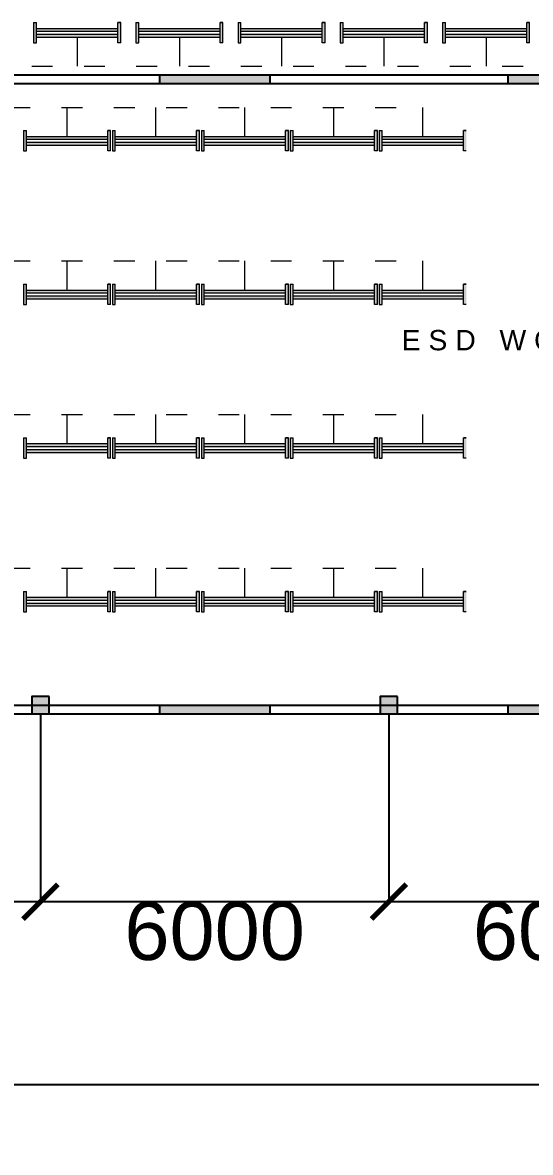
# Model space of a CAD drawing. Header units: millimetres. Extents: x 3339 to 2017737, y 4955 to 2748989.
# Drawn here: x 1446933 to 1455677, y 1231163 to 1250609 of the extents above; entities that cross this region are included whole.
import ezdxf

# ---------------------------------------------------------------- set-up
doc = ezdxf.new("R2010")
doc.units = ezdxf.units.MM
doc.header["$LTSCALE"] = 30
doc.linetypes.add('ACAD_ISO03W100', pattern=[30, 12, -18])
for name, color, linetype in [('DIM LINES', 7, 'Continuous'), ('TEXT', 7, 'Continuous'), ('window', 92, 'Continuous')]:
    doc.layers.add(name, color=color, linetype=linetype)
doc.layers.add('LIGHT LINES', color=6, linetype='ACAD_ISO03W100', lineweight=13)
doc.layers.add('LIGHTS', color=6, linetype='Continuous', lineweight=13)
doc.styles.get("Standard").update_dxf_attribs({"font": 'arial.ttf'})
doc.dimstyles.new('GREEN', dxfattribs={"dimtxt": 1000, "dimasz": 600, "dimexe": 0.18, "dimexo": 0.0625, "dimgap": 0.09, "dimtad": 2, "dimdec": 0, "dimzin": 0, "dimdsep": 46, "dimtxsty": 'Standard', "dimblk": 'ARCHTICK', "dimcen": 0.09, "dimclrd": 3, "dimclre": 3, "dimclrt": 2, "dimadec": 0, "dimazin": 0, "dimtfac": 1, "dimtdec": 0, "dimtofl": 0, "dimtmove": 0, "dimatfit": 3, "dimfxl": 1, "dimtolj": 1, "dimtzin": 0, "dimarcsym": 0})

# ---------------------------------------------------------------- blocks, each defined once
blk = doc.blocks.new('_ArchTick')
at = {"color": 0, "linetype": 'ByBlock', "const_width": 0.15}
blk.add_lwpolyline([(-0.5, -0.5), (0.5, 0.5)], dxfattribs=at)
blk = doc.blocks.new('*D854')
at = {"layer": 'Defpoints', "color": 0, "transparency": 16777216}
for p in [(1429240, 1238709), (1519240, 1238709), (1519240, 1232330)]:
    blk.add_point(p, dxfattribs=at)
at = {"layer": 'DIM LINES', "color": 3, "linetype": 'ByBlock', "lineweight": -2, "transparency": 16777216}
for p, q in [((1429240, 1238709), (1429240, 1232329)), ((1519240, 1238709), (1519240, 1232329)), ((1429240, 1232330), (1519240, 1232330))]:
    blk.add_line(p, q, dxfattribs=at)
at = {"layer": 'DIM LINES', "color": 3, "lineweight": -2, "transparency": 16777216, "xscale": 600, "yscale": 600, "zscale": 600, "rotation": 180}
blk.add_blockref('_ArchTick', (1429240, 1232330), dxfattribs=at)
at = {"layer": 'DIM LINES', "color": 3, "lineweight": -2, "transparency": 16777216, "xscale": 600, "yscale": 600, "zscale": 600}
blk.add_blockref('_ArchTick', (1519240, 1232330), dxfattribs=at)
at = {"layer": 'DIM LINES', "color": 2, "transparency": 16777216, "insert": (1474240, 1231819), "char_height": 1000, "attachment_point": 5}
blk.add_mtext('\\A1;90000', dxfattribs=at)
blk = doc.blocks.new('*D626')
at = {"layer": 'Defpoints', "color": 0, "transparency": 16777216}
for p in [(1441240, 1238709), (1447240, 1238709), (1447240, 1235479)]:
    blk.add_point(p, dxfattribs=at)
at = {"layer": 'DIM LINES', "color": 3, "linetype": 'ByBlock', "lineweight": -2, "transparency": 16777216}
for p, q in [((1441240, 1238709), (1441240, 1235479)), ((1447240, 1238709), (1447240, 1235479)), ((1441240, 1235479), (1447240, 1235479))]:
    blk.add_line(p, q, dxfattribs=at)
at = {"layer": 'DIM LINES', "color": 3, "lineweight": -2, "transparency": 16777216, "xscale": 600, "yscale": 600, "zscale": 600, "rotation": 180}
blk.add_blockref('_ArchTick', (1441240, 1235479), dxfattribs=at)
at = {"layer": 'DIM LINES', "color": 3, "lineweight": -2, "transparency": 16777216, "xscale": 600, "yscale": 600, "zscale": 600}
blk.add_blockref('_ArchTick', (1447240, 1235479), dxfattribs=at)
at = {"layer": 'DIM LINES', "color": 2, "transparency": 16777216, "insert": (1444240, 1234968), "char_height": 1000, "attachment_point": 5}
blk.add_mtext('\\A1;6000', dxfattribs=at)
blk = doc.blocks.new('*D627')
at = {"layer": 'Defpoints', "color": 0, "transparency": 16777216}
for p in [(1447240, 1238709), (1453240, 1238709), (1453240, 1235479)]:
    blk.add_point(p, dxfattribs=at)
at = {"layer": 'DIM LINES', "color": 3, "linetype": 'ByBlock', "lineweight": -2, "transparency": 16777216}
for p, q in [((1447240, 1238709), (1447240, 1235479)), ((1453240, 1238709), (1453240, 1235479)), ((1447240, 1235479), (1453240, 1235479))]:
    blk.add_line(p, q, dxfattribs=at)
at = {"layer": 'DIM LINES', "color": 3, "lineweight": -2, "transparency": 16777216, "xscale": 600, "yscale": 600, "zscale": 600, "rotation": 180}
blk.add_blockref('_ArchTick', (1447240, 1235479), dxfattribs=at)
at = {"layer": 'DIM LINES', "color": 3, "lineweight": -2, "transparency": 16777216, "xscale": 600, "yscale": 600, "zscale": 600}
blk.add_blockref('_ArchTick', (1453240, 1235479), dxfattribs=at)
at = {"layer": 'DIM LINES', "color": 2, "transparency": 16777216, "insert": (1450240, 1234968), "char_height": 1000, "attachment_point": 5}
blk.add_mtext('\\A1;6000', dxfattribs=at)
blk = doc.blocks.new('*D628')
at = {"layer": 'Defpoints', "color": 0, "transparency": 16777216}
for p in [(1453240, 1238709), (1459240, 1238709), (1459240, 1235479)]:
    blk.add_point(p, dxfattribs=at)
at = {"layer": 'DIM LINES', "color": 3, "linetype": 'ByBlock', "lineweight": -2, "transparency": 16777216}
for p, q in [((1453240, 1238709), (1453240, 1235479)), ((1459240, 1238709), (1459240, 1235479)), ((1453240, 1235479), (1459240, 1235479))]:
    blk.add_line(p, q, dxfattribs=at)
at = {"layer": 'DIM LINES', "color": 3, "lineweight": -2, "transparency": 16777216, "xscale": 600, "yscale": 600, "zscale": 600, "rotation": 180}
blk.add_blockref('_ArchTick', (1453240, 1235479), dxfattribs=at)
at = {"layer": 'DIM LINES', "color": 3, "lineweight": -2, "transparency": 16777216, "xscale": 600, "yscale": 600, "zscale": 600}
blk.add_blockref('_ArchTick', (1459240, 1235479), dxfattribs=at)
at = {"layer": 'DIM LINES', "color": 2, "transparency": 16777216, "insert": (1456240, 1234968), "char_height": 1000, "attachment_point": 5}
blk.add_mtext('\\A1;6000', dxfattribs=at)

msp = doc.modelspace()

# ---------------------------------------------------------------- hatches: boundary and pattern name
h = msp.add_hatch(color=2)
h.dxf.hatch_style = 1
h.paths.add_polyline_path([(1447390.35, 1239009.357), (1447090.35, 1239009.357), (1447090.35, 1238709.357), (1447390.35, 1238709.357)])
h = msp.add_hatch(color=2)
h.dxf.hatch_style = 1
h.paths.add_polyline_path([(1453390.35, 1239009.357), (1453090.35, 1239009.357), (1453090.35, 1238709.357), (1453390.35, 1238709.357)])
at = {"layer": 'LIGHTS'}
h = msp.add_hatch(color=256, dxfattribs=at)
h.dxf.hatch_style = 1
h.paths.add_polyline_path([(1447121.929, 1250259.357), (1447171.929, 1250259.357), (1447171.929, 1250609.357), (1447121.929, 1250609.357)])
h = msp.add_hatch(color=256, dxfattribs=at)
h.dxf.hatch_style = 1
h.paths.add_polyline_path([(1448571.929, 1250459.357), (1448571.929, 1250509.357), (1447171.929, 1250509.357), (1447171.929, 1250459.357)])
h = msp.add_hatch(color=256, dxfattribs=at)
h.dxf.hatch_style = 1
h.paths.add_polyline_path([(1448571.929, 1250259.357), (1448621.929, 1250259.357), (1448621.929, 1250609.357), (1448571.929, 1250609.357)])
h = msp.add_hatch(color=256, dxfattribs=at)
h.dxf.hatch_style = 1
h.paths.add_polyline_path([(1448882.455, 1250259.357), (1448932.455, 1250259.357), (1448932.455, 1250609.357), (1448882.455, 1250609.357)])
h = msp.add_hatch(color=256, dxfattribs=at)
h.dxf.hatch_style = 1
h.paths.add_polyline_path([(1450332.455, 1250459.357), (1450332.455, 1250509.357), (1448932.455, 1250509.357), (1448932.455, 1250459.357)])
h = msp.add_hatch(color=256, dxfattribs=at)
h.dxf.hatch_style = 1
h.paths.add_polyline_path([(1450332.455, 1250259.357), (1450382.455, 1250259.357), (1450382.455, 1250609.357), (1450332.455, 1250609.357)])
h = msp.add_hatch(color=256, dxfattribs=at)
h.dxf.hatch_style = 1
h.paths.add_polyline_path([(1450642.982, 1250259.357), (1450692.982, 1250259.357), (1450692.982, 1250609.357), (1450642.982, 1250609.357)])
h = msp.add_hatch(color=256, dxfattribs=at)
h.dxf.hatch_style = 1
h.paths.add_polyline_path([(1452092.982, 1250459.357), (1452092.982, 1250509.357), (1450692.982, 1250509.357), (1450692.982, 1250459.357)])
h = msp.add_hatch(color=256, dxfattribs=at)
h.dxf.hatch_style = 1
h.paths.add_polyline_path([(1452092.982, 1250259.357), (1452142.982, 1250259.357), (1452142.982, 1250609.357), (1452092.982, 1250609.357)])
h = msp.add_hatch(color=256, dxfattribs=at)
h.dxf.hatch_style = 1
h.paths.add_polyline_path([(1452403.508, 1250259.357), (1452453.508, 1250259.357), (1452453.508, 1250609.357), (1452403.508, 1250609.357)])
h = msp.add_hatch(color=256, dxfattribs=at)
h.dxf.hatch_style = 1
h.paths.add_polyline_path([(1453853.508, 1250459.357), (1453853.508, 1250509.357), (1452453.508, 1250509.357), (1452453.508, 1250459.357)])
h = msp.add_hatch(color=256, dxfattribs=at)
h.dxf.hatch_style = 1
h.paths.add_polyline_path([(1453853.508, 1250259.357), (1453903.508, 1250259.357), (1453903.508, 1250609.357), (1453853.508, 1250609.357)])
h = msp.add_hatch(color=256, dxfattribs=at)
h.dxf.hatch_style = 1
h.paths.add_polyline_path([(1454164.034, 1250259.357), (1454214.034, 1250259.357), (1454214.034, 1250609.357), (1454164.034, 1250609.357)])
h = msp.add_hatch(color=256, dxfattribs=at)
h.dxf.hatch_style = 1
h.paths.add_polyline_path([(1455614.034, 1250459.357), (1455614.034, 1250509.357), (1454214.034, 1250509.357), (1454214.034, 1250459.357)])
h = msp.add_hatch(color=256, dxfattribs=at)
h.dxf.hatch_style = 1
h.paths.add_polyline_path([(1455614.034, 1250259.357), (1455664.034, 1250259.357), (1455664.034, 1250609.357), (1455614.034, 1250609.357)])
h = msp.add_hatch(color=256, dxfattribs=at)
h.dxf.hatch_style = 1
h.paths.add_polyline_path([(1447171.929, 1250409.357), (1447171.929, 1250359.357), (1448571.929, 1250359.357), (1448571.929, 1250409.357)])
h = msp.add_hatch(color=256, dxfattribs=at)
h.dxf.hatch_style = 1
h.paths.add_polyline_path([(1448932.455, 1250409.357), (1448932.455, 1250359.357), (1450332.455, 1250359.357), (1450332.455, 1250409.357)])
h = msp.add_hatch(color=256, dxfattribs=at)
h.dxf.hatch_style = 1
h.paths.add_polyline_path([(1450692.982, 1250409.357), (1450692.982, 1250359.357), (1452092.982, 1250359.357), (1452092.982, 1250409.357)])
h = msp.add_hatch(color=256, dxfattribs=at)
h.dxf.hatch_style = 1
h.paths.add_polyline_path([(1452453.508, 1250409.357), (1452453.508, 1250359.357), (1453853.508, 1250359.357), (1453853.508, 1250409.357)])
h = msp.add_hatch(color=256, dxfattribs=at)
h.dxf.hatch_style = 1
h.paths.add_polyline_path([(1454214.034, 1250409.357), (1454214.034, 1250359.357), (1455614.034, 1250359.357), (1455614.034, 1250409.357)])
h = msp.add_hatch(color=256, dxfattribs=at)
h.dxf.hatch_style = 1
h.paths.add_polyline_path([(1446948.489, 1248400.544), (1446998.489, 1248400.544), (1446998.489, 1248750.544), (1446948.489, 1248750.544)])
h = msp.add_hatch(color=256, dxfattribs=at)
h.dxf.hatch_style = 1
h.paths.add_polyline_path([(1448398.489, 1248400.544), (1448448.489, 1248400.544), (1448448.489, 1248750.544), (1448398.489, 1248750.544)])
h = msp.add_hatch(color=256, dxfattribs=at)
h.dxf.hatch_style = 1
h.paths.add_polyline_path([(1448479.739, 1248400.544), (1448529.739, 1248400.544), (1448529.739, 1248750.544), (1448479.739, 1248750.544)])
h = msp.add_hatch(color=256, dxfattribs=at)
h.dxf.hatch_style = 1
h.paths.add_polyline_path([(1449929.739, 1248400.544), (1449979.739, 1248400.544), (1449979.739, 1248750.544), (1449929.739, 1248750.544)])
h = msp.add_hatch(color=256, dxfattribs=at)
h.dxf.hatch_style = 1
h.paths.add_polyline_path([(1450010.989, 1248400.544), (1450060.989, 1248400.544), (1450060.989, 1248750.544), (1450010.989, 1248750.544)])
h = msp.add_hatch(color=256, dxfattribs=at)
h.dxf.hatch_style = 1
h.paths.add_polyline_path([(1451460.989, 1248400.544), (1451510.989, 1248400.544), (1451510.989, 1248750.544), (1451460.989, 1248750.544)])
h = msp.add_hatch(color=256, dxfattribs=at)
h.dxf.hatch_style = 1
h.paths.add_polyline_path([(1451542.239, 1248400.544), (1451592.239, 1248400.544), (1451592.239, 1248750.544), (1451542.239, 1248750.544)])
h = msp.add_hatch(color=256, dxfattribs=at)
h.dxf.hatch_style = 1
h.paths.add_polyline_path([(1452992.239, 1248400.544), (1453042.239, 1248400.544), (1453042.239, 1248750.544), (1452992.239, 1248750.544)])
h = msp.add_hatch(color=256, dxfattribs=at)
h.dxf.hatch_style = 1
h.paths.add_polyline_path([(1453073.489, 1248400.544), (1453123.489, 1248400.544), (1453123.489, 1248750.544), (1453073.489, 1248750.544)])
h = msp.add_hatch(color=256, dxfattribs=at)
h.dxf.hatch_style = 1
h.paths.add_polyline_path([(1454523.489, 1248400.544), (1454573.489, 1248400.544), (1454573.489, 1248750.544), (1454523.489, 1248750.544)])
h = msp.add_hatch(color=256, dxfattribs=at)
h.dxf.hatch_style = 1
h.paths.add_polyline_path([(1448398.489, 1248600.544), (1448398.489, 1248650.544), (1446998.489, 1248650.544), (1446998.489, 1248600.544)])
h = msp.add_hatch(color=256, dxfattribs=at)
h.dxf.hatch_style = 1
h.paths.add_polyline_path([(1446998.489, 1248550.544), (1446998.489, 1248500.544), (1448398.489, 1248500.544), (1448398.489, 1248550.544)])
h = msp.add_hatch(color=256, dxfattribs=at)
h.dxf.hatch_style = 1
h.paths.add_polyline_path([(1449929.739, 1248600.544), (1449929.739, 1248650.544), (1448529.739, 1248650.544), (1448529.739, 1248600.544)])
h = msp.add_hatch(color=256, dxfattribs=at)
h.dxf.hatch_style = 1
h.paths.add_polyline_path([(1448529.739, 1248550.544), (1448529.739, 1248500.544), (1449929.739, 1248500.544), (1449929.739, 1248550.544)])
h = msp.add_hatch(color=256, dxfattribs=at)
h.dxf.hatch_style = 1
h.paths.add_polyline_path([(1451460.989, 1248600.544), (1451460.989, 1248650.544), (1450060.989, 1248650.544), (1450060.989, 1248600.544)])
h = msp.add_hatch(color=256, dxfattribs=at)
h.dxf.hatch_style = 1
h.paths.add_polyline_path([(1450060.989, 1248550.544), (1450060.989, 1248500.544), (1451460.989, 1248500.544), (1451460.989, 1248550.544)])
h = msp.add_hatch(color=256, dxfattribs=at)
h.dxf.hatch_style = 1
h.paths.add_polyline_path([(1452992.239, 1248600.544), (1452992.239, 1248650.544), (1451592.239, 1248650.544), (1451592.239, 1248600.544)])
h = msp.add_hatch(color=256, dxfattribs=at)
h.dxf.hatch_style = 1
h.paths.add_polyline_path([(1451592.239, 1248550.544), (1451592.239, 1248500.544), (1452992.239, 1248500.544), (1452992.239, 1248550.544)])
h = msp.add_hatch(color=256, dxfattribs=at)
h.dxf.hatch_style = 1
h.paths.add_polyline_path([(1454523.489, 1248600.544), (1454523.489, 1248650.544), (1453123.489, 1248650.544), (1453123.489, 1248600.544)])
h = msp.add_hatch(color=256, dxfattribs=at)
h.dxf.hatch_style = 1
h.paths.add_polyline_path([(1453123.489, 1248550.544), (1453123.489, 1248500.544), (1454523.489, 1248500.544), (1454523.489, 1248550.544)])
h = msp.add_hatch(color=256, dxfattribs=at)
h.dxf.hatch_style = 1
h.paths.add_polyline_path([(1446948.489, 1245756.259), (1446998.489, 1245756.259), (1446998.489, 1246106.259), (1446948.489, 1246106.259)])
h = msp.add_hatch(color=256, dxfattribs=at)
h.dxf.hatch_style = 1
h.paths.add_polyline_path([(1448398.489, 1245956.259), (1448398.489, 1246006.259), (1446998.489, 1246006.259), (1446998.489, 1245956.259)])
h = msp.add_hatch(color=256, dxfattribs=at)
h.dxf.hatch_style = 1
h.paths.add_polyline_path([(1448398.489, 1245756.259), (1448448.489, 1245756.259), (1448448.489, 1246106.259), (1448398.489, 1246106.259)])
h = msp.add_hatch(color=256, dxfattribs=at)
h.dxf.hatch_style = 1
h.paths.add_polyline_path([(1448479.739, 1245756.259), (1448529.739, 1245756.259), (1448529.739, 1246106.259), (1448479.739, 1246106.259)])
h = msp.add_hatch(color=256, dxfattribs=at)
h.dxf.hatch_style = 1
h.paths.add_polyline_path([(1449929.739, 1245956.259), (1449929.739, 1246006.259), (1448529.739, 1246006.259), (1448529.739, 1245956.259)])
h = msp.add_hatch(color=256, dxfattribs=at)
h.dxf.hatch_style = 1
h.paths.add_polyline_path([(1449929.739, 1245756.259), (1449979.739, 1245756.259), (1449979.739, 1246106.259), (1449929.739, 1246106.259)])
h = msp.add_hatch(color=256, dxfattribs=at)
h.dxf.hatch_style = 1
h.paths.add_polyline_path([(1450010.989, 1245756.259), (1450060.989, 1245756.259), (1450060.989, 1246106.259), (1450010.989, 1246106.259)])
h = msp.add_hatch(color=256, dxfattribs=at)
h.dxf.hatch_style = 1
h.paths.add_polyline_path([(1451460.989, 1245956.259), (1451460.989, 1246006.259), (1450060.989, 1246006.259), (1450060.989, 1245956.259)])
h = msp.add_hatch(color=256, dxfattribs=at)
h.dxf.hatch_style = 1
h.paths.add_polyline_path([(1451460.989, 1245756.259), (1451510.989, 1245756.259), (1451510.989, 1246106.259), (1451460.989, 1246106.259)])
h = msp.add_hatch(color=256, dxfattribs=at)
h.dxf.hatch_style = 1
h.paths.add_polyline_path([(1451542.239, 1245756.259), (1451592.239, 1245756.259), (1451592.239, 1246106.259), (1451542.239, 1246106.259)])
h = msp.add_hatch(color=256, dxfattribs=at)
h.dxf.hatch_style = 1
h.paths.add_polyline_path([(1452992.239, 1245956.259), (1452992.239, 1246006.259), (1451592.239, 1246006.259), (1451592.239, 1245956.259)])
h = msp.add_hatch(color=256, dxfattribs=at)
h.dxf.hatch_style = 1
h.paths.add_polyline_path([(1452992.239, 1245756.259), (1453042.239, 1245756.259), (1453042.239, 1246106.259), (1452992.239, 1246106.259)])
h = msp.add_hatch(color=256, dxfattribs=at)
h.dxf.hatch_style = 1
h.paths.add_polyline_path([(1453073.489, 1245756.259), (1453123.489, 1245756.259), (1453123.489, 1246106.259), (1453073.489, 1246106.259)])
h = msp.add_hatch(color=256, dxfattribs=at)
h.dxf.hatch_style = 1
h.paths.add_polyline_path([(1454523.489, 1245956.259), (1454523.489, 1246006.259), (1453123.489, 1246006.259), (1453123.489, 1245956.259)])
h = msp.add_hatch(color=256, dxfattribs=at)
h.dxf.hatch_style = 1
h.paths.add_polyline_path([(1454523.489, 1245756.259), (1454573.489, 1245756.259), (1454573.489, 1246106.259), (1454523.489, 1246106.259)])
h = msp.add_hatch(color=256, dxfattribs=at)
h.dxf.hatch_style = 1
h.paths.add_polyline_path([(1446998.489, 1245906.259), (1446998.489, 1245856.259), (1448398.489, 1245856.259), (1448398.489, 1245906.259)])
h = msp.add_hatch(color=256, dxfattribs=at)
h.dxf.hatch_style = 1
h.paths.add_polyline_path([(1448529.739, 1245906.259), (1448529.739, 1245856.259), (1449929.739, 1245856.259), (1449929.739, 1245906.259)])
h = msp.add_hatch(color=256, dxfattribs=at)
h.dxf.hatch_style = 1
h.paths.add_polyline_path([(1450060.989, 1245906.259), (1450060.989, 1245856.259), (1451460.989, 1245856.259), (1451460.989, 1245906.259)])
h = msp.add_hatch(color=256, dxfattribs=at)
h.dxf.hatch_style = 1
h.paths.add_polyline_path([(1451592.239, 1245906.259), (1451592.239, 1245856.259), (1452992.239, 1245856.259), (1452992.239, 1245906.259)])
h = msp.add_hatch(color=256, dxfattribs=at)
h.dxf.hatch_style = 1
h.paths.add_polyline_path([(1453123.489, 1245906.259), (1453123.489, 1245856.259), (1454523.489, 1245856.259), (1454523.489, 1245906.259)])
h = msp.add_hatch(color=256, dxfattribs=at)
h.dxf.hatch_style = 1
h.paths.add_polyline_path([(1446948.489, 1243111.975), (1446998.489, 1243111.975), (1446998.489, 1243461.975), (1446948.489, 1243461.975)])
h = msp.add_hatch(color=256, dxfattribs=at)
h.dxf.hatch_style = 1
h.paths.add_polyline_path([(1448398.489, 1243111.975), (1448448.489, 1243111.975), (1448448.489, 1243461.975), (1448398.489, 1243461.975)])
h = msp.add_hatch(color=256, dxfattribs=at)
h.dxf.hatch_style = 1
h.paths.add_polyline_path([(1448479.739, 1243111.975), (1448529.739, 1243111.975), (1448529.739, 1243461.975), (1448479.739, 1243461.975)])
h = msp.add_hatch(color=256, dxfattribs=at)
h.dxf.hatch_style = 1
h.paths.add_polyline_path([(1449929.739, 1243111.975), (1449979.739, 1243111.975), (1449979.739, 1243461.975), (1449929.739, 1243461.975)])
h = msp.add_hatch(color=256, dxfattribs=at)
h.dxf.hatch_style = 1
h.paths.add_polyline_path([(1450010.989, 1243111.975), (1450060.989, 1243111.975), (1450060.989, 1243461.975), (1450010.989, 1243461.975)])
h = msp.add_hatch(color=256, dxfattribs=at)
h.dxf.hatch_style = 1
h.paths.add_polyline_path([(1451460.989, 1243111.975), (1451510.989, 1243111.975), (1451510.989, 1243461.975), (1451460.989, 1243461.975)])
h = msp.add_hatch(color=256, dxfattribs=at)
h.dxf.hatch_style = 1
h.paths.add_polyline_path([(1451542.239, 1243111.975), (1451592.239, 1243111.975), (1451592.239, 1243461.975), (1451542.239, 1243461.975)])
h = msp.add_hatch(color=256, dxfattribs=at)
h.dxf.hatch_style = 1
h.paths.add_polyline_path([(1452992.239, 1243111.975), (1453042.239, 1243111.975), (1453042.239, 1243461.975), (1452992.239, 1243461.975)])
h = msp.add_hatch(color=256, dxfattribs=at)
h.dxf.hatch_style = 1
h.paths.add_polyline_path([(1453073.489, 1243111.975), (1453123.489, 1243111.975), (1453123.489, 1243461.975), (1453073.489, 1243461.975)])
h = msp.add_hatch(color=256, dxfattribs=at)
h.dxf.hatch_style = 1
h.paths.add_polyline_path([(1454523.489, 1243111.975), (1454573.489, 1243111.975), (1454573.489, 1243461.975), (1454523.489, 1243461.975)])
h = msp.add_hatch(color=256, dxfattribs=at)
h.dxf.hatch_style = 1
h.paths.add_polyline_path([(1448398.489, 1243311.975), (1448398.489, 1243361.975), (1446998.489, 1243361.975), (1446998.489, 1243311.975)])
h = msp.add_hatch(color=256, dxfattribs=at)
h.dxf.hatch_style = 1
h.paths.add_polyline_path([(1446998.489, 1243261.975), (1446998.489, 1243211.975), (1448398.489, 1243211.975), (1448398.489, 1243261.975)])
h = msp.add_hatch(color=256, dxfattribs=at)
h.dxf.hatch_style = 1
h.paths.add_polyline_path([(1449929.739, 1243311.975), (1449929.739, 1243361.975), (1448529.739, 1243361.975), (1448529.739, 1243311.975)])
h = msp.add_hatch(color=256, dxfattribs=at)
h.dxf.hatch_style = 1
h.paths.add_polyline_path([(1448529.739, 1243261.975), (1448529.739, 1243211.975), (1449929.739, 1243211.975), (1449929.739, 1243261.975)])
h = msp.add_hatch(color=256, dxfattribs=at)
h.dxf.hatch_style = 1
h.paths.add_polyline_path([(1451460.989, 1243311.975), (1451460.989, 1243361.975), (1450060.989, 1243361.975), (1450060.989, 1243311.975)])
h = msp.add_hatch(color=256, dxfattribs=at)
h.dxf.hatch_style = 1
h.paths.add_polyline_path([(1450060.989, 1243261.975), (1450060.989, 1243211.975), (1451460.989, 1243211.975), (1451460.989, 1243261.975)])
h = msp.add_hatch(color=256, dxfattribs=at)
h.dxf.hatch_style = 1
h.paths.add_polyline_path([(1452992.239, 1243311.975), (1452992.239, 1243361.975), (1451592.239, 1243361.975), (1451592.239, 1243311.975)])
h = msp.add_hatch(color=256, dxfattribs=at)
h.dxf.hatch_style = 1
h.paths.add_polyline_path([(1451592.239, 1243261.975), (1451592.239, 1243211.975), (1452992.239, 1243211.975), (1452992.239, 1243261.975)])
h = msp.add_hatch(color=256, dxfattribs=at)
h.dxf.hatch_style = 1
h.paths.add_polyline_path([(1454523.489, 1243311.975), (1454523.489, 1243361.975), (1453123.489, 1243361.975), (1453123.489, 1243311.975)])
h = msp.add_hatch(color=256, dxfattribs=at)
h.dxf.hatch_style = 1
h.paths.add_polyline_path([(1453123.489, 1243261.975), (1453123.489, 1243211.975), (1454523.489, 1243211.975), (1454523.489, 1243261.975)])
h = msp.add_hatch(color=256, dxfattribs=at)
h.dxf.hatch_style = 1
h.paths.add_polyline_path([(1446948.489, 1240467.691), (1446998.489, 1240467.691), (1446998.489, 1240817.691), (1446948.489, 1240817.691)])
h = msp.add_hatch(color=256, dxfattribs=at)
h.dxf.hatch_style = 1
h.paths.add_polyline_path([(1448398.489, 1240667.691), (1448398.489, 1240717.691), (1446998.489, 1240717.691), (1446998.489, 1240667.691)])
h = msp.add_hatch(color=256, dxfattribs=at)
h.dxf.hatch_style = 1
h.paths.add_polyline_path([(1448398.489, 1240467.691), (1448448.489, 1240467.691), (1448448.489, 1240817.691), (1448398.489, 1240817.691)])
h = msp.add_hatch(color=256, dxfattribs=at)
h.dxf.hatch_style = 1
h.paths.add_polyline_path([(1448479.739, 1240467.691), (1448529.739, 1240467.691), (1448529.739, 1240817.691), (1448479.739, 1240817.691)])
h = msp.add_hatch(color=256, dxfattribs=at)
h.dxf.hatch_style = 1
h.paths.add_polyline_path([(1449929.739, 1240667.691), (1449929.739, 1240717.691), (1448529.739, 1240717.691), (1448529.739, 1240667.691)])
h = msp.add_hatch(color=256, dxfattribs=at)
h.dxf.hatch_style = 1
h.paths.add_polyline_path([(1449929.739, 1240467.691), (1449979.739, 1240467.691), (1449979.739, 1240817.691), (1449929.739, 1240817.691)])
h = msp.add_hatch(color=256, dxfattribs=at)
h.dxf.hatch_style = 1
h.paths.add_polyline_path([(1450010.989, 1240467.691), (1450060.989, 1240467.691), (1450060.989, 1240817.691), (1450010.989, 1240817.691)])
h = msp.add_hatch(color=256, dxfattribs=at)
h.dxf.hatch_style = 1
h.paths.add_polyline_path([(1451460.989, 1240667.691), (1451460.989, 1240717.691), (1450060.989, 1240717.691), (1450060.989, 1240667.691)])
h = msp.add_hatch(color=256, dxfattribs=at)
h.dxf.hatch_style = 1
h.paths.add_polyline_path([(1451460.989, 1240467.691), (1451510.989, 1240467.691), (1451510.989, 1240817.691), (1451460.989, 1240817.691)])
h = msp.add_hatch(color=256, dxfattribs=at)
h.dxf.hatch_style = 1
h.paths.add_polyline_path([(1451542.239, 1240467.691), (1451592.239, 1240467.691), (1451592.239, 1240817.691), (1451542.239, 1240817.691)])
h = msp.add_hatch(color=256, dxfattribs=at)
h.dxf.hatch_style = 1
h.paths.add_polyline_path([(1452992.239, 1240667.691), (1452992.239, 1240717.691), (1451592.239, 1240717.691), (1451592.239, 1240667.691)])
h = msp.add_hatch(color=256, dxfattribs=at)
h.dxf.hatch_style = 1
h.paths.add_polyline_path([(1452992.239, 1240467.691), (1453042.239, 1240467.691), (1453042.239, 1240817.691), (1452992.239, 1240817.691)])
h = msp.add_hatch(color=256, dxfattribs=at)
h.dxf.hatch_style = 1
h.paths.add_polyline_path([(1453073.489, 1240467.691), (1453123.489, 1240467.691), (1453123.489, 1240817.691), (1453073.489, 1240817.691)])
h = msp.add_hatch(color=256, dxfattribs=at)
h.dxf.hatch_style = 1
h.paths.add_polyline_path([(1454523.489, 1240667.691), (1454523.489, 1240717.691), (1453123.489, 1240717.691), (1453123.489, 1240667.691)])
h = msp.add_hatch(color=256, dxfattribs=at)
h.dxf.hatch_style = 1
h.paths.add_polyline_path([(1454523.489, 1240467.691), (1454573.489, 1240467.691), (1454573.489, 1240817.691), (1454523.489, 1240817.691)])
h = msp.add_hatch(color=256, dxfattribs=at)
h.dxf.hatch_style = 1
h.paths.add_polyline_path([(1446998.489, 1240617.691), (1446998.489, 1240567.691), (1448398.489, 1240567.691), (1448398.489, 1240617.691)])
h = msp.add_hatch(color=256, dxfattribs=at)
h.dxf.hatch_style = 1
h.paths.add_polyline_path([(1448529.739, 1240617.691), (1448529.739, 1240567.691), (1449929.739, 1240567.691), (1449929.739, 1240617.691)])
h = msp.add_hatch(color=256, dxfattribs=at)
h.dxf.hatch_style = 1
h.paths.add_polyline_path([(1450060.989, 1240617.691), (1450060.989, 1240567.691), (1451460.989, 1240567.691), (1451460.989, 1240617.691)])
h = msp.add_hatch(color=256, dxfattribs=at)
h.dxf.hatch_style = 1
h.paths.add_polyline_path([(1451592.239, 1240617.691), (1451592.239, 1240567.691), (1452992.239, 1240567.691), (1452992.239, 1240617.691)])
h = msp.add_hatch(color=256, dxfattribs=at)
h.dxf.hatch_style = 1
h.paths.add_polyline_path([(1453123.489, 1240617.691), (1453123.489, 1240567.691), (1454523.489, 1240567.691), (1454523.489, 1240617.691)])
at = {"layer": 'window'}
h = msp.add_hatch(color=256, dxfattribs=at)
h.dxf.hatch_style = 1
h.paths.add_polyline_path([(1433190.35, 1238859.357), (1431290.35, 1238859.357), (1431290.35, 1238709.357), (1433190.35, 1238709.357)])
h.paths.add_polyline_path([(1439190.35, 1238859.357), (1437290.35, 1238859.357), (1437290.35, 1238709.357), (1438240.35, 1238709.357), (1439190.35, 1238709.357)])
h.paths.add_polyline_path([(1445190.35, 1238859.357), (1443290.35, 1238859.357), (1443290.35, 1238709.357), (1445190.35, 1238709.357)])
h.paths.add_polyline_path([(1451190.35, 1238859.357), (1449290.35, 1238859.357), (1449290.35, 1238709.357), (1451190.35, 1238709.357)])
h.paths.add_polyline_path([(1457190.35, 1238859.357), (1455290.35, 1238859.357), (1455290.35, 1238709.357), (1457190.35, 1238709.357)])
h.paths.add_polyline_path([(1463690.35, 1238859.357), (1461790.35, 1238859.357), (1461790.35, 1238709.357), (1463690.35, 1238709.357)])
h.paths.add_polyline_path([(1469390.35, 1238859.357), (1468290.35, 1238859.357), (1468290.35, 1238709.357), (1469390.35, 1238709.357)])
h.paths.add_polyline_path([(1469640.35, 1249709.357), (1468290.35, 1249709.357), (1468290.35, 1249559.357), (1469640.35, 1249559.357)])
h.paths.add_polyline_path([(1463690.35, 1249709.357), (1461790.35, 1249709.357), (1461790.35, 1249559.357), (1463690.35, 1249559.357)])
h.paths.add_polyline_path([(1457190.35, 1249709.357), (1455290.35, 1249709.357), (1455290.35, 1249559.357), (1457190.35, 1249559.357)])
h.paths.add_polyline_path([(1451190.35, 1249709.357), (1449290.35, 1249709.357), (1449290.35, 1249559.357), (1451190.35, 1249559.357)])
h.paths.add_polyline_path([(1445190.35, 1249709.357), (1443290.35, 1249709.357), (1443290.35, 1249559.357), (1445190.35, 1249559.357)])
h.paths.add_polyline_path([(1437835.081, 1249709.357), (1435390.35, 1249709.357), (1435390.35, 1249559.357), (1437835.081, 1249559.357)])

# ---------------------------------------------------------------- linework, layer by layer
at = {"color": 0}
for p, q in [((1442990.35, 1249709.357), (1469740.35, 1249709.357)), ((1442961.85, 1249559.357), (1469640.35, 1249559.357)), ((1441390.35, 1238859.357), (1469590.35, 1238859.357)), ((1429240.35, 1238709.357), (1469740.35, 1238709.357))]:
    msp.add_line(p, q, dxfattribs=at)
for p, q in [((1453390.35, 1238859.357), (1459090.35, 1238859.357)), ((1429240.35, 1238709.357), (1469740.35, 1238709.357))]:
    msp.add_line(p, q)
for points in [[(1447390.35, 1239009.357), (1447090.35, 1239009.357), (1447090.35, 1238709.357), (1447390.35, 1238709.357), (1447390.35, 1239009.357)], [(1453390.35, 1239009.357), (1453090.35, 1239009.357), (1453090.35, 1238709.357), (1453390.35, 1238709.357), (1453390.35, 1239009.357)]]:
    msp.add_lwpolyline(points, close=True)
at = {"layer": 'LIGHT LINES'}
for p, q in [((1442590.35, 1249859.357), (1470758.771, 1249859.357)), ((1443104.739, 1249150.544), (1453823.489, 1249150.544)), ((1443104.739, 1246506.259), (1453823.489, 1246506.259)), ((1443104.739, 1243861.975), (1453823.489, 1243861.975)), ((1443104.739, 1241217.691), (1453823.489, 1241217.691))]:
    msp.add_line(p, q, dxfattribs=at)
at = {"layer": 'LIGHTS'}
for p, q in [((1447121.929, 1250609.357), (1447121.929, 1250259.357)), ((1447121.929, 1250609.357), (1447171.929, 1250609.357)), ((1447121.929, 1250609.357), (1447171.929, 1250609.357)), ((1447171.929, 1250259.357), (1447171.929, 1250609.357)), ((1447171.929, 1250509.357), (1448571.929, 1250509.357)), ((1447171.929, 1250459.357), (1448571.929, 1250459.357)), ((1448621.929, 1250609.357), (1448571.929, 1250609.357)), ((1448571.929, 1250259.357), (1448571.929, 1250609.357)), ((1448571.929, 1250609.357), (1448621.929, 1250609.357)), ((1448621.929, 1250259.357), (1448621.929, 1250609.357)), ((1448882.455, 1250609.357), (1448882.455, 1250259.357)), ((1448882.455, 1250609.357), (1448932.455, 1250609.357)), ((1448882.455, 1250609.357), (1448932.455, 1250609.357)), ((1448932.455, 1250259.357), (1448932.455, 1250609.357)), ((1448932.455, 1250509.357), (1450332.455, 1250509.357)), ((1448932.455, 1250459.357), (1450332.455, 1250459.357)), ((1450382.455, 1250609.357), (1450332.455, 1250609.357)), ((1450332.455, 1250259.357), (1450332.455, 1250609.357)), ((1450332.455, 1250609.357), (1450382.455, 1250609.357)), ((1450382.455, 1250259.357), (1450382.455, 1250609.357)), ((1450642.982, 1250609.357), (1450642.982, 1250259.357)), ((1450642.982, 1250609.357), (1450692.982, 1250609.357)), ((1450642.982, 1250609.357), (1450692.982, 1250609.357)), ((1450692.982, 1250259.357), (1450692.982, 1250609.357)), ((1450692.982, 1250509.357), (1452092.982, 1250509.357)), ((1450692.982, 1250459.357), (1452092.982, 1250459.357)), ((1452142.982, 1250609.357), (1452092.982, 1250609.357)), ((1452092.982, 1250259.357), (1452092.982, 1250609.357)), ((1452092.982, 1250609.357), (1452142.982, 1250609.357)), ((1452142.982, 1250259.357), (1452142.982, 1250609.357)), ((1452403.508, 1250609.357), (1452403.508, 1250259.357)), ((1452403.508, 1250609.357), (1452453.508, 1250609.357)), ((1452403.508, 1250609.357), (1452453.508, 1250609.357)), ((1452453.508, 1250259.357), (1452453.508, 1250609.357)), ((1452453.508, 1250509.357), (1453853.508, 1250509.357)), ((1452453.508, 1250459.357), (1453853.508, 1250459.357)), ((1453903.508, 1250609.357), (1453853.508, 1250609.357)), ((1453853.508, 1250259.357), (1453853.508, 1250609.357)), ((1453853.508, 1250609.357), (1453903.508, 1250609.357)), ((1453903.508, 1250259.357), (1453903.508, 1250609.357)), ((1454164.034, 1250609.357), (1454164.034, 1250259.357)), ((1454164.034, 1250609.357), (1454214.034, 1250609.357)), ((1454164.034, 1250609.357), (1454214.034, 1250609.357)), ((1454214.034, 1250259.357), (1454214.034, 1250609.357)), ((1454214.034, 1250509.357), (1455614.034, 1250509.357)), ((1454214.034, 1250459.357), (1455614.034, 1250459.357)), ((1455664.034, 1250609.357), (1455614.034, 1250609.357)), ((1455614.034, 1250259.357), (1455614.034, 1250609.357)), ((1455614.034, 1250609.357), (1455664.034, 1250609.357)), ((1455664.034, 1250259.357), (1455664.034, 1250609.357)), ((1447121.929, 1250259.357), (1447171.929, 1250259.357)), ((1447171.929, 1250409.357), (1448571.929, 1250409.357)), ((1447171.929, 1250359.357), (1448571.929, 1250359.357)), ((1447871.929, 1250359.357), (1447871.929, 1249859.357)), ((1448621.929, 1250259.357), (1448571.929, 1250259.357)), ((1448882.455, 1250259.357), (1448932.455, 1250259.357)), ((1448932.455, 1250409.357), (1450332.455, 1250409.357)), ((1448932.455, 1250359.357), (1450332.455, 1250359.357)), ((1449632.455, 1250359.357), (1449632.455, 1249859.357)), ((1450382.455, 1250259.357), (1450332.455, 1250259.357)), ((1450642.982, 1250259.357), (1450692.982, 1250259.357)), ((1450692.982, 1250409.357), (1452092.982, 1250409.357)), ((1450692.982, 1250359.357), (1452092.982, 1250359.357)), ((1451392.982, 1250359.357), (1451392.982, 1249859.357)), ((1452142.982, 1250259.357), (1452092.982, 1250259.357)), ((1452403.508, 1250259.357), (1452453.508, 1250259.357)), ((1452453.508, 1250409.357), (1453853.508, 1250409.357)), ((1452453.508, 1250359.357), (1453853.508, 1250359.357)), ((1453153.508, 1250359.357), (1453153.508, 1249859.357)), ((1453903.508, 1250259.357), (1453853.508, 1250259.357)), ((1454164.034, 1250259.357), (1454214.034, 1250259.357)), ((1454214.034, 1250409.357), (1455614.034, 1250409.357)), ((1454214.034, 1250359.357), (1455614.034, 1250359.357)), ((1454914.034, 1250359.357), (1454914.034, 1249859.357)), ((1455664.034, 1250259.357), (1455614.034, 1250259.357)), ((1447698.489, 1248650.544), (1447698.489, 1249150.544)), ((1449229.739, 1248650.544), (1449229.739, 1249150.544)), ((1450760.989, 1248650.544), (1450760.989, 1249150.544)), ((1452292.239, 1248650.544), (1452292.239, 1249150.544)), ((1453823.489, 1248650.544), (1453823.489, 1249150.544)), ((1446948.489, 1248750.544), (1446948.489, 1248400.544)), ((1446948.489, 1248750.544), (1446998.489, 1248750.544)), ((1446948.489, 1248750.544), (1446998.489, 1248750.544)), ((1446998.489, 1248400.544), (1446998.489, 1248750.544)), ((1448448.489, 1248750.544), (1448398.489, 1248750.544)), ((1448398.489, 1248400.544), (1448398.489, 1248750.544)), ((1448398.489, 1248750.544), (1448448.489, 1248750.544)), ((1448448.489, 1248400.544), (1448448.489, 1248750.544)), ((1448479.739, 1248750.544), (1448479.739, 1248400.544)), ((1448479.739, 1248750.544), (1448529.739, 1248750.544)), ((1448479.739, 1248750.544), (1448529.739, 1248750.544)), ((1448529.739, 1248400.544), (1448529.739, 1248750.544)), ((1449979.739, 1248750.544), (1449929.739, 1248750.544)), ((1449929.739, 1248400.544), (1449929.739, 1248750.544)), ((1449929.739, 1248750.544), (1449979.739, 1248750.544)), ((1449979.739, 1248400.544), (1449979.739, 1248750.544)), ((1450010.989, 1248750.544), (1450010.989, 1248400.544)), ((1450010.989, 1248750.544), (1450060.989, 1248750.544)), ((1450010.989, 1248750.544), (1450060.989, 1248750.544)), ((1450060.989, 1248400.544), (1450060.989, 1248750.544)), ((1451510.989, 1248750.544), (1451460.989, 1248750.544)), ((1451460.989, 1248400.544), (1451460.989, 1248750.544)), ((1451460.989, 1248750.544), (1451510.989, 1248750.544)), ((1451510.989, 1248400.544), (1451510.989, 1248750.544)), ((1451542.239, 1248750.544), (1451542.239, 1248400.544)), ((1451542.239, 1248750.544), (1451592.239, 1248750.544)), ((1451542.239, 1248750.544), (1451592.239, 1248750.544)), ((1451592.239, 1248400.544), (1451592.239, 1248750.544)), ((1453042.239, 1248750.544), (1452992.239, 1248750.544)), ((1452992.239, 1248400.544), (1452992.239, 1248750.544)), ((1452992.239, 1248750.544), (1453042.239, 1248750.544)), ((1453042.239, 1248400.544), (1453042.239, 1248750.544)), ((1453073.489, 1248750.544), (1453073.489, 1248400.544)), ((1453073.489, 1248750.544), (1453123.489, 1248750.544)), ((1453073.489, 1248750.544), (1453123.489, 1248750.544)), ((1453123.489, 1248400.544), (1453123.489, 1248750.544)), ((1454573.489, 1248750.544), (1454523.489, 1248750.544)), ((1454523.489, 1248400.544), (1454523.489, 1248750.544)), ((1454523.489, 1248750.544), (1454573.489, 1248750.544)), ((1446998.489, 1248650.544), (1448398.489, 1248650.544)), ((1446998.489, 1248600.544), (1448398.489, 1248600.544)), ((1446998.489, 1248550.544), (1448398.489, 1248550.544)), ((1446998.489, 1248500.544), (1448398.489, 1248500.544)), ((1448529.739, 1248650.544), (1449929.739, 1248650.544)), ((1448529.739, 1248600.544), (1449929.739, 1248600.544)), ((1448529.739, 1248550.544), (1449929.739, 1248550.544)), ((1448529.739, 1248500.544), (1449929.739, 1248500.544)), ((1450060.989, 1248650.544), (1451460.989, 1248650.544)), ((1450060.989, 1248600.544), (1451460.989, 1248600.544)), ((1450060.989, 1248550.544), (1451460.989, 1248550.544)), ((1450060.989, 1248500.544), (1451460.989, 1248500.544)), ((1451592.239, 1248650.544), (1452992.239, 1248650.544)), ((1451592.239, 1248600.544), (1452992.239, 1248600.544)), ((1451592.239, 1248550.544), (1452992.239, 1248550.544)), ((1451592.239, 1248500.544), (1452992.239, 1248500.544)), ((1453123.489, 1248650.544), (1454523.489, 1248650.544)), ((1453123.489, 1248600.544), (1454523.489, 1248600.544)), ((1453123.489, 1248550.544), (1454523.489, 1248550.544)), ((1453123.489, 1248500.544), (1454523.489, 1248500.544)), ((1446948.489, 1248400.544), (1446998.489, 1248400.544)), ((1448448.489, 1248400.544), (1448398.489, 1248400.544)), ((1448479.739, 1248400.544), (1448529.739, 1248400.544)), ((1449979.739, 1248400.544), (1449929.739, 1248400.544)), ((1450010.989, 1248400.544), (1450060.989, 1248400.544)), ((1451510.989, 1248400.544), (1451460.989, 1248400.544)), ((1451542.239, 1248400.544), (1451592.239, 1248400.544)), ((1453042.239, 1248400.544), (1452992.239, 1248400.544)), ((1453073.489, 1248400.544), (1453123.489, 1248400.544)), ((1454573.489, 1248400.544), (1454523.489, 1248400.544)), ((1447698.489, 1246006.259), (1447698.489, 1246506.259)), ((1449229.739, 1246006.259), (1449229.739, 1246506.259)), ((1450760.989, 1246006.259), (1450760.989, 1246506.259)), ((1452292.239, 1246006.259), (1452292.239, 1246506.259)), ((1453823.489, 1246006.259), (1453823.489, 1246506.259)), ((1446948.489, 1246106.259), (1446948.489, 1245756.259)), ((1446948.489, 1246106.259), (1446998.489, 1246106.259)), ((1446948.489, 1246106.259), (1446998.489, 1246106.259)), ((1446998.489, 1245756.259), (1446998.489, 1246106.259)), ((1446998.489, 1246006.259), (1448398.489, 1246006.259)), ((1446998.489, 1245956.259), (1448398.489, 1245956.259)), ((1448448.489, 1246106.259), (1448398.489, 1246106.259)), ((1448398.489, 1245756.259), (1448398.489, 1246106.259)), ((1448398.489, 1246106.259), (1448448.489, 1246106.259)), ((1448448.489, 1245756.259), (1448448.489, 1246106.259)), ((1448479.739, 1246106.259), (1448479.739, 1245756.259)), ((1448479.739, 1246106.259), (1448529.739, 1246106.259)), ((1448479.739, 1246106.259), (1448529.739, 1246106.259)), ((1448529.739, 1245756.259), (1448529.739, 1246106.259)), ((1448529.739, 1246006.259), (1449929.739, 1246006.259)), ((1448529.739, 1245956.259), (1449929.739, 1245956.259)), ((1449979.739, 1246106.259), (1449929.739, 1246106.259)), ((1449929.739, 1245756.259), (1449929.739, 1246106.259)), ((1449929.739, 1246106.259), (1449979.739, 1246106.259)), ((1449979.739, 1245756.259), (1449979.739, 1246106.259)), ((1450010.989, 1246106.259), (1450010.989, 1245756.259)), ((1450010.989, 1246106.259), (1450060.989, 1246106.259)), ((1450010.989, 1246106.259), (1450060.989, 1246106.259)), ((1450060.989, 1245756.259), (1450060.989, 1246106.259)), ((1450060.989, 1246006.259), (1451460.989, 1246006.259)), ((1450060.989, 1245956.259), (1451460.989, 1245956.259)), ((1451510.989, 1246106.259), (1451460.989, 1246106.259)), ((1451460.989, 1245756.259), (1451460.989, 1246106.259)), ((1451460.989, 1246106.259), (1451510.989, 1246106.259)), ((1451510.989, 1245756.259), (1451510.989, 1246106.259)), ((1451542.239, 1246106.259), (1451542.239, 1245756.259)), ((1451542.239, 1246106.259), (1451592.239, 1246106.259)), ((1451542.239, 1246106.259), (1451592.239, 1246106.259)), ((1451592.239, 1245756.259), (1451592.239, 1246106.259)), ((1451592.239, 1246006.259), (1452992.239, 1246006.259)), ((1451592.239, 1245956.259), (1452992.239, 1245956.259)), ((1453042.239, 1246106.259), (1452992.239, 1246106.259)), ((1452992.239, 1245756.259), (1452992.239, 1246106.259)), ((1452992.239, 1246106.259), (1453042.239, 1246106.259)), ((1453042.239, 1245756.259), (1453042.239, 1246106.259)), ((1453073.489, 1246106.259), (1453073.489, 1245756.259)), ((1453073.489, 1246106.259), (1453123.489, 1246106.259)), ((1453073.489, 1246106.259), (1453123.489, 1246106.259)), ((1453123.489, 1245756.259), (1453123.489, 1246106.259)), ((1453123.489, 1246006.259), (1454523.489, 1246006.259)), ((1453123.489, 1245956.259), (1454523.489, 1245956.259)), ((1454573.489, 1246106.259), (1454523.489, 1246106.259)), ((1454523.489, 1245756.259), (1454523.489, 1246106.259)), ((1454523.489, 1246106.259), (1454573.489, 1246106.259)), ((1446948.489, 1245756.259), (1446998.489, 1245756.259)), ((1446998.489, 1245906.259), (1448398.489, 1245906.259)), ((1446998.489, 1245856.259), (1448398.489, 1245856.259)), ((1448448.489, 1245756.259), (1448398.489, 1245756.259)), ((1448479.739, 1245756.259), (1448529.739, 1245756.259)), ((1448529.739, 1245906.259), (1449929.739, 1245906.259)), ((1448529.739, 1245856.259), (1449929.739, 1245856.259)), ((1449979.739, 1245756.259), (1449929.739, 1245756.259)), ((1450010.989, 1245756.259), (1450060.989, 1245756.259)), ((1450060.989, 1245906.259), (1451460.989, 1245906.259)), ((1450060.989, 1245856.259), (1451460.989, 1245856.259)), ((1451510.989, 1245756.259), (1451460.989, 1245756.259)), ((1451542.239, 1245756.259), (1451592.239, 1245756.259)), ((1451592.239, 1245906.259), (1452992.239, 1245906.259)), ((1451592.239, 1245856.259), (1452992.239, 1245856.259)), ((1453042.239, 1245756.259), (1452992.239, 1245756.259)), ((1453073.489, 1245756.259), (1453123.489, 1245756.259)), ((1453123.489, 1245906.259), (1454523.489, 1245906.259)), ((1453123.489, 1245856.259), (1454523.489, 1245856.259)), ((1454573.489, 1245756.259), (1454523.489, 1245756.259)), ((1447698.489, 1243361.975), (1447698.489, 1243861.975)), ((1449229.739, 1243361.975), (1449229.739, 1243861.975)), ((1450760.989, 1243361.975), (1450760.989, 1243861.975)), ((1452292.239, 1243361.975), (1452292.239, 1243861.975)), ((1453823.489, 1243361.975), (1453823.489, 1243861.975)), ((1446948.489, 1243461.975), (1446948.489, 1243111.975)), ((1446948.489, 1243461.975), (1446998.489, 1243461.975)), ((1446948.489, 1243461.975), (1446998.489, 1243461.975)), ((1446998.489, 1243111.975), (1446998.489, 1243461.975)), ((1448448.489, 1243461.975), (1448398.489, 1243461.975)), ((1448398.489, 1243111.975), (1448398.489, 1243461.975)), ((1448398.489, 1243461.975), (1448448.489, 1243461.975)), ((1448448.489, 1243111.975), (1448448.489, 1243461.975)), ((1448479.739, 1243461.975), (1448479.739, 1243111.975)), ((1448479.739, 1243461.975), (1448529.739, 1243461.975)), ((1448479.739, 1243461.975), (1448529.739, 1243461.975)), ((1448529.739, 1243111.975), (1448529.739, 1243461.975)), ((1449979.739, 1243461.975), (1449929.739, 1243461.975)), ((1449929.739, 1243111.975), (1449929.739, 1243461.975)), ((1449929.739, 1243461.975), (1449979.739, 1243461.975)), ((1449979.739, 1243111.975), (1449979.739, 1243461.975)), ((1450010.989, 1243461.975), (1450010.989, 1243111.975)), ((1450010.989, 1243461.975), (1450060.989, 1243461.975)), ((1450010.989, 1243461.975), (1450060.989, 1243461.975)), ((1450060.989, 1243111.975), (1450060.989, 1243461.975)), ((1451510.989, 1243461.975), (1451460.989, 1243461.975)), ((1451460.989, 1243111.975), (1451460.989, 1243461.975)), ((1451460.989, 1243461.975), (1451510.989, 1243461.975)), ((1451510.989, 1243111.975), (1451510.989, 1243461.975)), ((1451542.239, 1243461.975), (1451542.239, 1243111.975)), ((1451542.239, 1243461.975), (1451592.239, 1243461.975)), ((1451542.239, 1243461.975), (1451592.239, 1243461.975)), ((1451592.239, 1243111.975), (1451592.239, 1243461.975)), ((1453042.239, 1243461.975), (1452992.239, 1243461.975)), ((1452992.239, 1243111.975), (1452992.239, 1243461.975)), ((1452992.239, 1243461.975), (1453042.239, 1243461.975)), ((1453042.239, 1243111.975), (1453042.239, 1243461.975)), ((1453073.489, 1243461.975), (1453073.489, 1243111.975)), ((1453073.489, 1243461.975), (1453123.489, 1243461.975)), ((1453073.489, 1243461.975), (1453123.489, 1243461.975)), ((1453123.489, 1243111.975), (1453123.489, 1243461.975)), ((1454573.489, 1243461.975), (1454523.489, 1243461.975)), ((1454523.489, 1243111.975), (1454523.489, 1243461.975)), ((1454523.489, 1243461.975), (1454573.489, 1243461.975)), ((1446998.489, 1243361.975), (1448398.489, 1243361.975)), ((1446998.489, 1243311.975), (1448398.489, 1243311.975)), ((1446998.489, 1243261.975), (1448398.489, 1243261.975)), ((1448529.739, 1243361.975), (1449929.739, 1243361.975)), ((1448529.739, 1243311.975), (1449929.739, 1243311.975)), ((1448529.739, 1243261.975), (1449929.739, 1243261.975)), ((1450060.989, 1243361.975), (1451460.989, 1243361.975)), ((1450060.989, 1243311.975), (1451460.989, 1243311.975)), ((1450060.989, 1243261.975), (1451460.989, 1243261.975)), ((1451592.239, 1243361.975), (1452992.239, 1243361.975)), ((1451592.239, 1243311.975), (1452992.239, 1243311.975)), ((1451592.239, 1243261.975), (1452992.239, 1243261.975)), ((1453123.489, 1243361.975), (1454523.489, 1243361.975)), ((1453123.489, 1243311.975), (1454523.489, 1243311.975)), ((1453123.489, 1243261.975), (1454523.489, 1243261.975)), ((1446948.489, 1243111.975), (1446998.489, 1243111.975)), ((1446998.489, 1243211.975), (1448398.489, 1243211.975)), ((1448448.489, 1243111.975), (1448398.489, 1243111.975)), ((1448479.739, 1243111.975), (1448529.739, 1243111.975)), ((1448529.739, 1243211.975), (1449929.739, 1243211.975)), ((1449979.739, 1243111.975), (1449929.739, 1243111.975)), ((1450010.989, 1243111.975), (1450060.989, 1243111.975)), ((1450060.989, 1243211.975), (1451460.989, 1243211.975)), ((1451510.989, 1243111.975), (1451460.989, 1243111.975)), ((1451542.239, 1243111.975), (1451592.239, 1243111.975)), ((1451592.239, 1243211.975), (1452992.239, 1243211.975)), ((1453042.239, 1243111.975), (1452992.239, 1243111.975)), ((1453073.489, 1243111.975), (1453123.489, 1243111.975)), ((1453123.489, 1243211.975), (1454523.489, 1243211.975)), ((1454573.489, 1243111.975), (1454523.489, 1243111.975)), ((1447698.489, 1240717.691), (1447698.489, 1241217.691)), ((1449229.739, 1240717.691), (1449229.739, 1241217.691)), ((1450760.989, 1240717.691), (1450760.989, 1241217.691)), ((1452292.239, 1240717.691), (1452292.239, 1241217.691)), ((1453823.489, 1240717.691), (1453823.489, 1241217.691)), ((1446948.489, 1240817.691), (1446948.489, 1240467.691)), ((1446948.489, 1240817.691), (1446998.489, 1240817.691)), ((1446948.489, 1240817.691), (1446998.489, 1240817.691)), ((1446998.489, 1240467.691), (1446998.489, 1240817.691)), ((1446998.489, 1240717.691), (1448398.489, 1240717.691)), ((1448448.489, 1240817.691), (1448398.489, 1240817.691)), ((1448398.489, 1240467.691), (1448398.489, 1240817.691)), ((1448398.489, 1240817.691), (1448448.489, 1240817.691)), ((1448448.489, 1240467.691), (1448448.489, 1240817.691)), ((1448479.739, 1240817.691), (1448479.739, 1240467.691)), ((1448479.739, 1240817.691), (1448529.739, 1240817.691)), ((1448479.739, 1240817.691), (1448529.739, 1240817.691)), ((1448529.739, 1240467.691), (1448529.739, 1240817.691)), ((1448529.739, 1240717.691), (1449929.739, 1240717.691)), ((1449979.739, 1240817.691), (1449929.739, 1240817.691)), ((1449929.739, 1240467.691), (1449929.739, 1240817.691)), ((1449929.739, 1240817.691), (1449979.739, 1240817.691)), ((1449979.739, 1240467.691), (1449979.739, 1240817.691)), ((1450010.989, 1240817.691), (1450010.989, 1240467.691)), ((1450010.989, 1240817.691), (1450060.989, 1240817.691)), ((1450010.989, 1240817.691), (1450060.989, 1240817.691)), ((1450060.989, 1240467.691), (1450060.989, 1240817.691)), ((1450060.989, 1240717.691), (1451460.989, 1240717.691)), ((1451510.989, 1240817.691), (1451460.989, 1240817.691)), ((1451460.989, 1240467.691), (1451460.989, 1240817.691)), ((1451460.989, 1240817.691), (1451510.989, 1240817.691)), ((1451510.989, 1240467.691), (1451510.989, 1240817.691)), ((1451542.239, 1240817.691), (1451542.239, 1240467.691)), ((1451542.239, 1240817.691), (1451592.239, 1240817.691)), ((1451542.239, 1240817.691), (1451592.239, 1240817.691)), ((1451592.239, 1240467.691), (1451592.239, 1240817.691)), ((1451592.239, 1240717.691), (1452992.239, 1240717.691)), ((1453042.239, 1240817.691), (1452992.239, 1240817.691)), ((1452992.239, 1240467.691), (1452992.239, 1240817.691)), ((1452992.239, 1240817.691), (1453042.239, 1240817.691)), ((1453042.239, 1240467.691), (1453042.239, 1240817.691)), ((1453073.489, 1240817.691), (1453073.489, 1240467.691)), ((1453073.489, 1240817.691), (1453123.489, 1240817.691)), ((1453073.489, 1240817.691), (1453123.489, 1240817.691)), ((1453123.489, 1240467.691), (1453123.489, 1240817.691)), ((1453123.489, 1240717.691), (1454523.489, 1240717.691)), ((1454573.489, 1240817.691), (1454523.489, 1240817.691)), ((1454523.489, 1240467.691), (1454523.489, 1240817.691)), ((1454523.489, 1240817.691), (1454573.489, 1240817.691)), ((1446998.489, 1240667.691), (1448398.489, 1240667.691)), ((1446998.489, 1240617.691), (1448398.489, 1240617.691)), ((1446998.489, 1240567.691), (1448398.489, 1240567.691)), ((1448529.739, 1240667.691), (1449929.739, 1240667.691)), ((1448529.739, 1240617.691), (1449929.739, 1240617.691)), ((1448529.739, 1240567.691), (1449929.739, 1240567.691)), ((1450060.989, 1240667.691), (1451460.989, 1240667.691)), ((1450060.989, 1240617.691), (1451460.989, 1240617.691)), ((1450060.989, 1240567.691), (1451460.989, 1240567.691)), ((1451592.239, 1240667.691), (1452992.239, 1240667.691)), ((1451592.239, 1240617.691), (1452992.239, 1240617.691)), ((1451592.239, 1240567.691), (1452992.239, 1240567.691)), ((1453123.489, 1240667.691), (1454523.489, 1240667.691)), ((1453123.489, 1240617.691), (1454523.489, 1240617.691)), ((1453123.489, 1240567.691), (1454523.489, 1240567.691)), ((1446948.489, 1240467.691), (1446998.489, 1240467.691)), ((1448448.489, 1240467.691), (1448398.489, 1240467.691)), ((1448479.739, 1240467.691), (1448529.739, 1240467.691)), ((1449979.739, 1240467.691), (1449929.739, 1240467.691)), ((1450010.989, 1240467.691), (1450060.989, 1240467.691)), ((1451510.989, 1240467.691), (1451460.989, 1240467.691)), ((1451542.239, 1240467.691), (1451592.239, 1240467.691)), ((1453042.239, 1240467.691), (1452992.239, 1240467.691)), ((1453073.489, 1240467.691), (1453123.489, 1240467.691)), ((1454573.489, 1240467.691), (1454523.489, 1240467.691))]:
    msp.add_line(p, q, dxfattribs=at)
at = {"layer": 'window'}
for p, q in [((1449290.35, 1249709.357), (1449290.35, 1249559.357)), ((1451190.35, 1249709.357), (1451190.35, 1249559.357)), ((1455290.35, 1249709.357), (1455290.35, 1249559.357)), ((1449290.35, 1238859.357), (1449290.35, 1238709.357)), ((1451190.35, 1238859.357), (1451190.35, 1238709.357)), ((1455290.35, 1238859.357), (1455290.35, 1238709.357))]:
    msp.add_line(p, q, dxfattribs=at)

# ---------------------------------------------------------------- texts
at = {"layer": 'TEXT', "insert": (1453307.946, 1245318.732), "char_height": 350, "attachment_point": 1}
msp.add_mtext_dynamic_manual_height_columns('\\pxqc;E S D   W O R K S H O P ', width=5844.30005, gutter_width=0, heights=[1406.025], dxfattribs=at)

# ---------------------------------------------------------------- dimensions: what is measured, and where the dimension line sits
at = {"layer": 'DIM LINES', "color": 0}
for base, p1, p2, picture, middle in [((1519240.35, 1232329.59), (1429240.35, 1238709.357), (1519240.35, 1238709.357), '*D854', (1474240.35, 1231818.927)), ((1447240.35, 1235479.048), (1441240.35, 1238709.357), (1447240.35, 1238709.357), '*D626', (1444240.35, 1234968.385)), ((1453240.35, 1235478.868), (1447240.35, 1238709.357), (1453240.35, 1238709.357), '*D627', (1450240.35, 1234968.205)), ((1459240.35, 1235478.868), (1453240.35, 1238709.357), (1459240.35, 1238709.357), '*D628', (1456240.35, 1234968.205))]:
    dim = msp.add_linear_dim(base=base, p1=p1, p2=p2, dimstyle='GREEN', dxfattribs=at)
    dim.commit()
    dim.dimension.update_dxf_attribs({"geometry": picture, "text_midpoint": middle})

doc.saveas('drawing.dxf')
